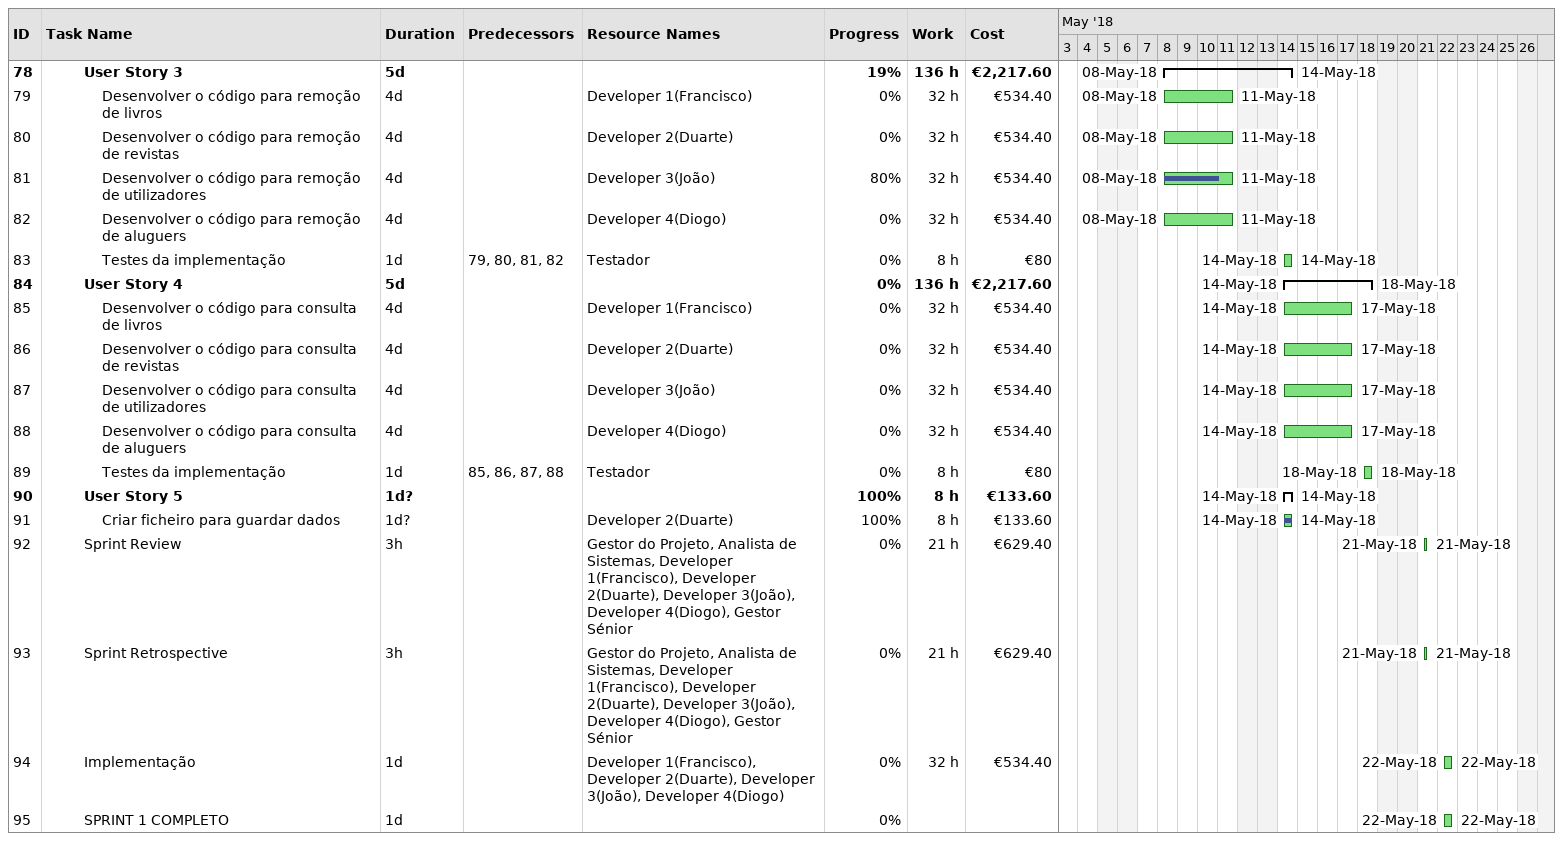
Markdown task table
| ID | Level | Task | Duration | Start | Finish | Predecessors | Resources | % complete | Work (h) | Cost (€) |
|---|---|---|---|---|---|---|---|---|---|---|
| 78 | 3 | **User Story 3** | 5d | 2018-05-08 | 2018-05-14 |  |  | 19 | 136 | 2217.60 |
| 79 | 4 | Desenvolver o código para remoção de livros | 4d | 2018-05-08 | 2018-05-11 |  | Developer 1(Francisco) | 0 | 32 | 534.40 |
| 80 | 4 | Desenvolver o código para remoção de revistas | 4d | 2018-05-08 | 2018-05-11 |  | Developer 2(Duarte) | 0 | 32 | 534.40 |
| 81 | 4 | Desenvolver o código para remoção de utilizadores | 4d | 2018-05-08 | 2018-05-11 |  | Developer 3(João) | 80 | 32 | 534.40 |
| 82 | 4 | Desenvolver o código para remoção de aluguers | 4d | 2018-05-08 | 2018-05-11 |  | Developer 4(Diogo) | 0 | 32 | 534.40 |
| 83 | 4 | Testes da implementação | 1d | 2018-05-14 | 2018-05-14 | 79, 80, 81, 82 | Testador | 0 | 8 | 80 |
| 84 | 3 | **User Story 4** | 5d | 2018-05-14 | 2018-05-18 |  |  | 0 | 136 | 2217.60 |
| 85 | 4 | Desenvolver o código para consulta de livros | 4d | 2018-05-14 | 2018-05-17 |  | Developer 1(Francisco) | 0 | 32 | 534.40 |
| 86 | 4 | Desenvolver o código para consulta de revistas | 4d | 2018-05-14 | 2018-05-17 |  | Developer 2(Duarte) | 0 | 32 | 534.40 |
| 87 | 4 | Desenvolver o código para consulta de utilizadores | 4d | 2018-05-14 | 2018-05-17 |  | Developer 3(João) | 0 | 32 | 534.40 |
| 88 | 4 | Desenvolver o código para consulta de aluguers | 4d | 2018-05-14 | 2018-05-17 |  | Developer 4(Diogo) | 0 | 32 | 534.40 |
| 89 | 4 | Testes da implementação | 1d | 2018-05-18 | 2018-05-18 | 85, 86, 87, 88 | Testador | 0 | 8 | 80 |
| 90 | 3 | **User Story 5** | 1d? | 2018-05-14 | 2018-05-14 |  |  | 100 | 8 | 133.60 |
| 91 | 4 | Criar ficheiro para guardar dados | 1d? | 2018-05-14 | 2018-05-14 |  | Developer 2(Duarte) | 100 | 8 | 133.60 |
| 92 | 3 | Sprint Review | 3h | 2018-05-21 | 2018-05-21 |  | Gestor do Projeto, Analista de Sistemas, Developer 1(Francisco), Developer 2(Duarte), Developer 3(João), Developer 4(Diogo), Gestor Sénior | 0 | 21 | 629.40 |
| 93 | 3 | Sprint Retrospective | 3h | 2018-05-21 | 2018-05-21 |  | Gestor do Projeto, Analista de Sistemas, Developer 1(Francisco), Developer 2(Duarte), Developer 3(João), Developer 4(Diogo), Gestor Sénior | 0 | 21 | 629.40 |
| 94 | 3 | Implementação | 1d | 2018-05-22 | 2018-05-22 |  | Developer 1(Francisco), Developer 2(Duarte), Developer 3(João), Developer 4(Diogo) | 0 | 32 | 534.40 |
| 95 | 3 | SPRINT 1 COMPLETO | 1d | 2018-05-22 | 2018-05-22 |  |  | 0 |  |  |
